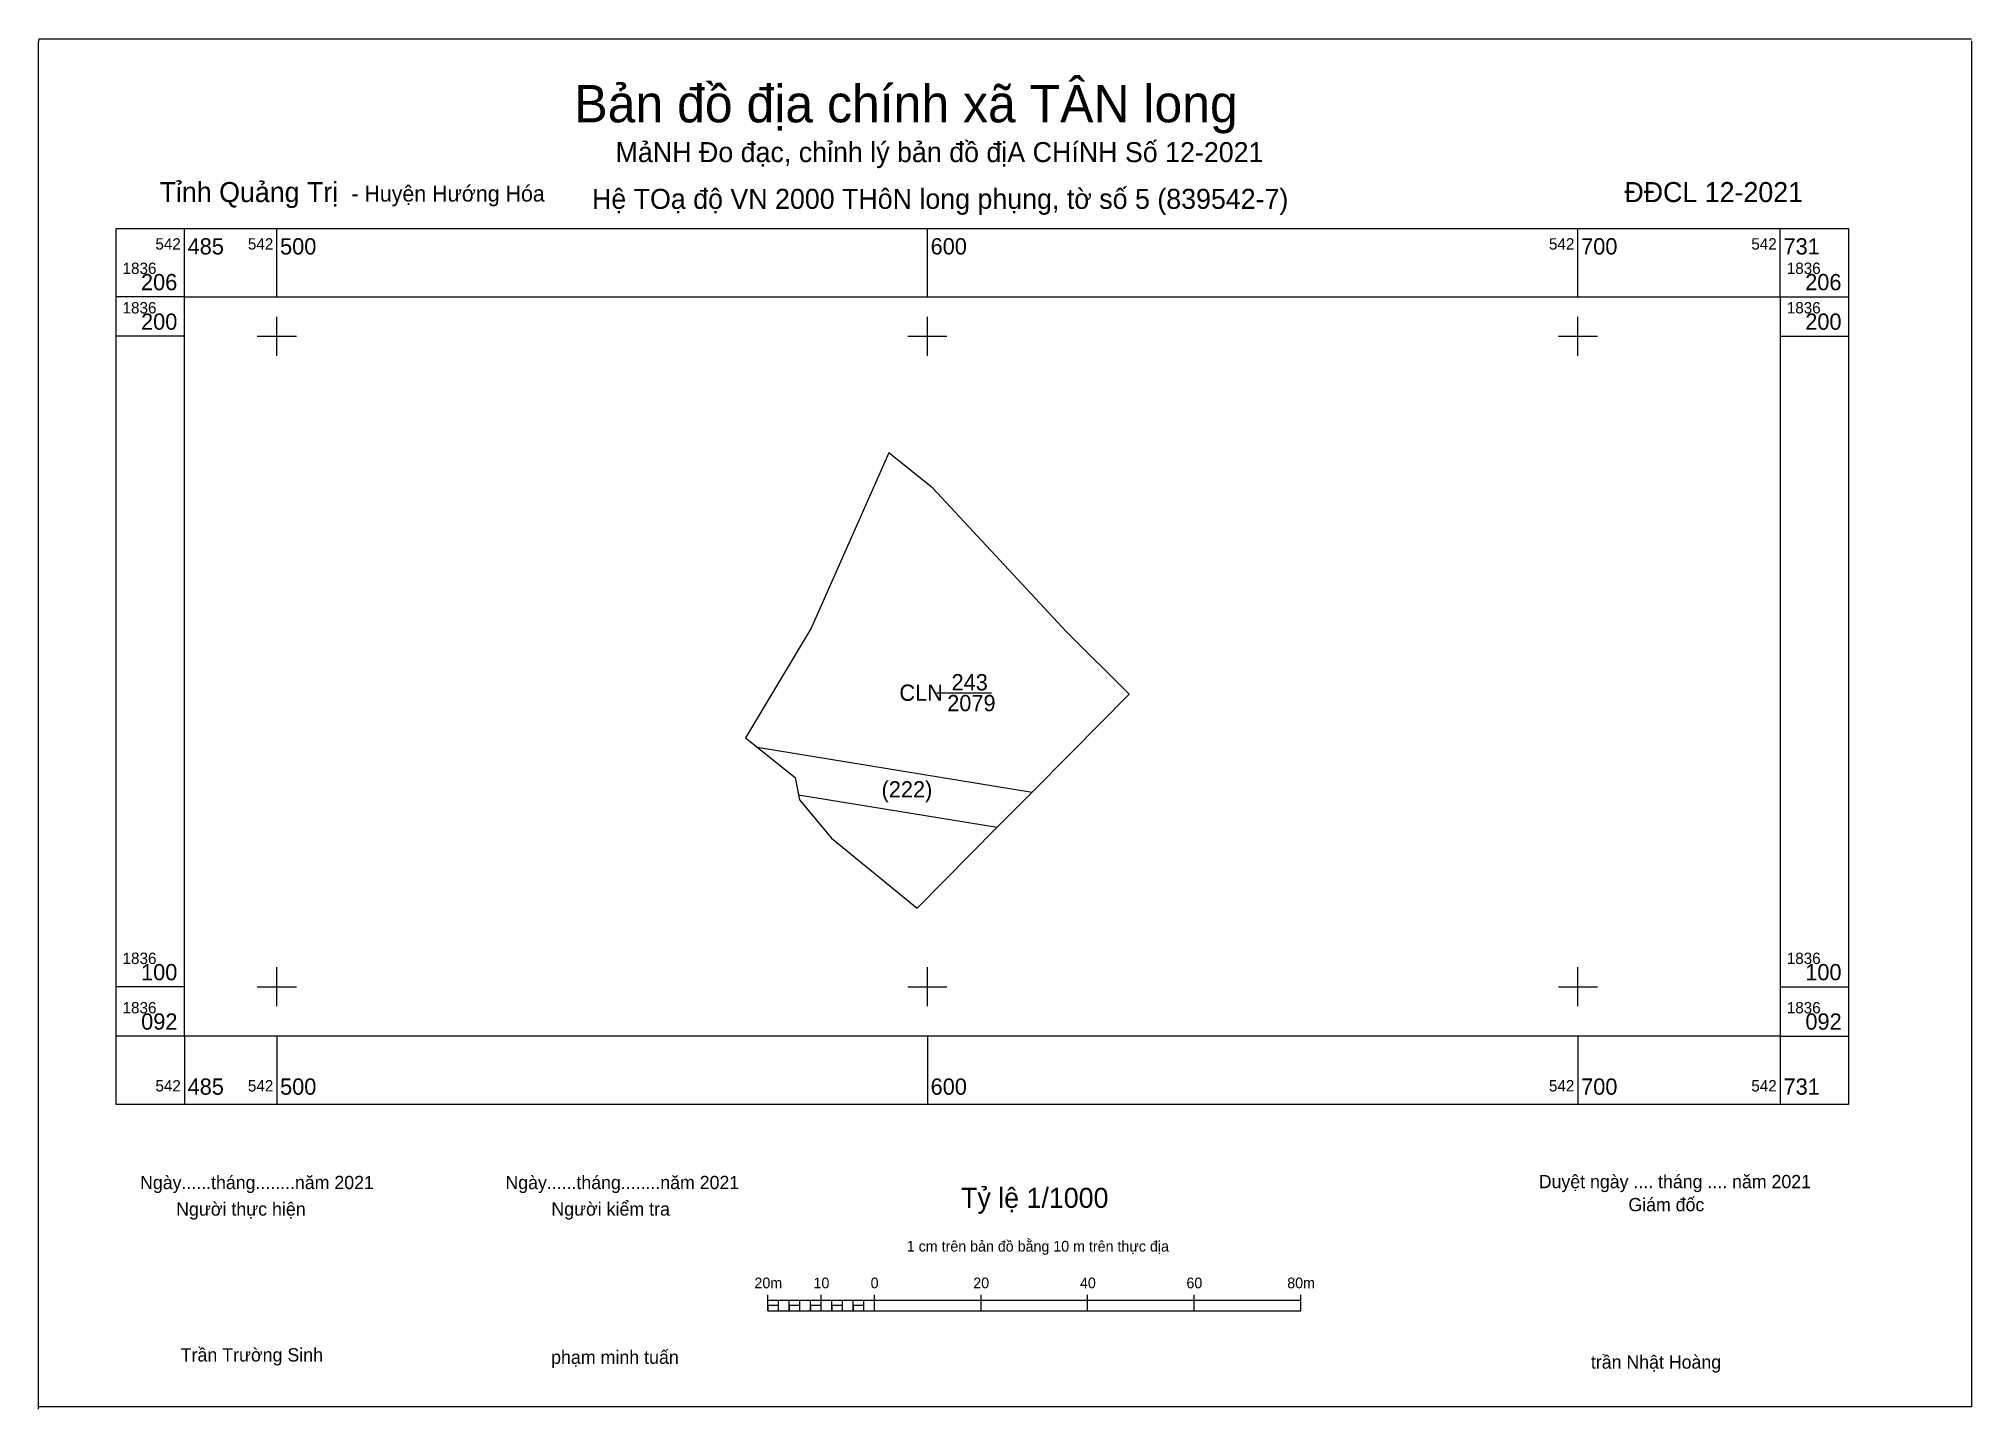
# Model space of a CAD drawing. Extents: x 542463 to 542760, y 1836035 to 1836246.
import ezdxf

# ---------------------------------------------------------------- set-up
doc = ezdxf.new("R2010")
doc.units = 0
for name, color, linetype in [('Level 10', 7, 'Continuous'), ('Level 11', 7, 'Continuous'), ('Level 13', 7, 'Continuous'), ('Level 2', 7, 'Continuous'), ('Level 4', 7, 'Continuous'), ('Level 59', 7, 'Continuous'), ('Level 63', 7, 'Continuous')]:
    doc.layers.add(name, color=color, linetype=linetype)

msp = doc.modelspace()

# ---------------------------------------------------------------- linework, layer by layer
at = {"layer": 'Level 10'}
msp.add_line((542610.75, 1836124.52), (542616.11, 1836129.93), dxfattribs=at)
for points in [[(542616.11, 1836129.93), (542616.11, 1836129.93), (542622, 1836135.86), (542631.02, 1836144.97), (542621.4, 1836154.56), (542600.82, 1836176.65), (542594.07, 1836182.06), (542582.13, 1836155.12), (542572.02, 1836138.28), (542573.86, 1836136.82)], [(542573.86, 1836136.82), (542579.68, 1836132.17), (542580.19, 1836129.5)], [(542580.19, 1836129.5), (542580.33, 1836128.74), (542585.25, 1836122.87), (542598.43, 1836112.08), (542610.75, 1836124.52)]]:
    msp.add_lwpolyline(points, dxfattribs=at)
at = {"layer": 'Level 11'}
for p, q in [((542463.39, 1836245.05), (542463.48, 1836245.74)), ((542463.39, 1836035.05), (542463.39, 1836245.05)), ((542463.48, 1836245.74), (542760.48, 1836245.74)), ((542760.48, 1836245.42), (542760.48, 1836035.42)), ((542760.48, 1836035.42), (542463.48, 1836035.42))]:
    msp.add_line(p, q, dxfattribs=at)
at = {"layer": 'Level 13'}
msp.add_line((542601.44, 1836145.21), (542609.86, 1836145.21), dxfattribs=at)
at = {"layer": 'Level 2'}
for p, q in [((542572.02, 1836138.28), (542579.68, 1836132.17)), ((542579.68, 1836132.17), (542580.33, 1836128.74)), ((542580.33, 1836128.74), (542585.25, 1836122.87)), ((542585.25, 1836122.87), (542598.43, 1836112.08)), ((542575.5, 1836050.19), (542575.5, 1836052.64)), ((542575.5, 1836051.82), (542657.4, 1836051.82)), ((542577.14, 1836050.19), (542577.14, 1836051.82)), ((542578.78, 1836050.19), (542578.78, 1836051.82)), ((542580.42, 1836050.19), (542580.42, 1836051.82)), ((542582.05, 1836050.19), (542582.05, 1836051.82)), ((542583.69, 1836050.19), (542583.69, 1836052.64)), ((542585.33, 1836050.19), (542585.33, 1836051.82)), ((542586.97, 1836050.19), (542586.97, 1836051.82)), ((542588.6, 1836050.19), (542588.6, 1836051.82)), ((542590.24, 1836050.19), (542590.24, 1836051.82)), ((542591.88, 1836050.19), (542591.88, 1836052.64)), ((542608.26, 1836050.19), (542608.26, 1836052.64)), ((542624.64, 1836050.19), (542624.64, 1836052.64)), ((542641.02, 1836050.19), (542641.02, 1836052.64)), ((542657.4, 1836050.19), (542657.4, 1836052.64)), ((542575.5, 1836050.19), (542657.4, 1836050.19))]:
    msp.add_line(p, q, dxfattribs=at)
for points in [[(542575.5, 1836050.19), (542577.14, 1836050.19), (542577.14, 1836051), (542575.5, 1836051)], [(542578.78, 1836050.19), (542580.42, 1836050.19), (542580.42, 1836051), (542578.78, 1836051)], [(542582.05, 1836050.19), (542583.69, 1836050.19), (542583.69, 1836051), (542582.05, 1836051)], [(542585.33, 1836050.19), (542586.97, 1836050.19), (542586.97, 1836051), (542585.33, 1836051)], [(542588.6, 1836050.19), (542590.24, 1836050.19), (542590.24, 1836051), (542588.6, 1836051)]]:
    msp.add_lwpolyline(points, close=True, dxfattribs=at)
at = {"layer": 'Level 59'}
for p, q in [((542573.86, 1836136.82), (542616.11, 1836129.93)), ((542580.19, 1836129.5), (542610.75, 1836124.52))]:
    msp.add_line(p, q, dxfattribs=at)
at = {"layer": 'Level 63'}
for p, q in [((542485.79, 1836206.07), (542485.79, 1836216.57)), ((542500, 1836206.07), (542500, 1836216.57)), ((542600, 1836206.07), (542600, 1836216.57)), ((542700, 1836206.07), (542700, 1836216.57)), ((542731.11, 1836206.07), (542731.11, 1836216.57)), ((542485.79, 1836206.07), (542475.29, 1836206.07)), ((542731.11, 1836206.07), (542741.61, 1836206.07)), ((542500, 1836197), (542500, 1836203)), ((542600, 1836197), (542600, 1836203)), ((542700, 1836197), (542700, 1836203)), ((542485.79, 1836200), (542475.29, 1836200)), ((542497, 1836200), (542503, 1836200)), ((542597, 1836200), (542603, 1836200)), ((542697, 1836200), (542703, 1836200)), ((542731.11, 1836200), (542741.61, 1836200)), ((542500, 1836097), (542500, 1836103)), ((542600, 1836097), (542600, 1836103)), ((542700, 1836097), (542700, 1836103)), ((542485.79, 1836100), (542475.29, 1836100)), ((542497, 1836100), (542503, 1836100)), ((542597, 1836100), (542603, 1836100)), ((542697, 1836100), (542703, 1836100)), ((542731.11, 1836100), (542741.61, 1836100)), ((542485.79, 1836092.41), (542475.29, 1836092.41)), ((542485.79, 1836092.41), (542485.79, 1836081.91)), ((542500, 1836092.41), (542500, 1836081.91)), ((542600, 1836092.41), (542600, 1836081.91)), ((542700, 1836092.41), (542700, 1836081.91)), ((542731.11, 1836092.41), (542731.11, 1836081.91)), ((542731.11, 1836092.41), (542741.61, 1836092.41))]:
    msp.add_line(p, q, dxfattribs=at)
for points in [[(542475.29, 1836216.57), (542741.61, 1836216.57), (542741.61, 1836081.91), (542475.29, 1836081.91), (542475.29, 1836216.57)], [(542485.79, 1836206.07), (542731.11, 1836206.07), (542731.11, 1836092.41), (542485.79, 1836092.41), (542485.79, 1836206.07)]]:
    msp.add_lwpolyline(points, dxfattribs=at)

# ---------------------------------------------------------------- texts
at = {"layer": 'Level 13'}
msp.add_text('243', height=2.5, dxfattribs=at).set_placement((542603.72, 1836145.56))
at = {"layer": 'Level 2'}
for s, height, p in [('Bản đồ địa chính xã TÂN long', 5.74, (542545.74, 1836232.88)), ('MảNH Đo đạc, chỉnh lý bản đồ địA CHíNH Số 12-2021', 3.08, (542552.08, 1836226.76)), ('Tỉnh Quảng Trị ', 3.0782, (542481.98, 1836220.62)), ('- Huyện Hướng Hóa', 2.456, (542511.46, 1836220.7)), ('Hệ TOạ độ VN 2000 THôN long phụng, tờ số 5 (839542-7)', 3.0782, (542548.45, 1836219.58)), ('ĐĐCL 12-2021', 3.08, (542707.14, 1836220.62)), ('CLN', 2.5, (542595.7, 1836143.96)), ('Ngày......tháng........năm 2021', 2.04, (542478.98, 1836068.9)), ('Ngày......tháng........năm 2021', 2.04, (542535.14, 1836068.9)), ('Tỷ lệ 1/1000', 3.0791, (542605.18, 1836066.02)), ('Duyệt ngày .... tháng .... năm 2021', 2.04, (542693.98, 1836069.04)), ('Người thực hiện', 2.0472, (542484.52, 1836064.82)), ('Người kiểm tra', 2.0472, (542542.2, 1836064.82)), ('Giám đốc', 2.04, (542707.76, 1836065.5)), ('1 cm trên bản đồ bằng 10 m trên thực địa', 1.6376, (542596.84, 1836059.3)), ('20m', 1.638, (542573.42, 1836053.66)), ('10', 1.638, (542582.5, 1836053.66)), ('0', 1.64, (542591.28, 1836053.66)), ('20', 1.638, (542607.06, 1836053.66)), ('40', 1.638, (542623.46, 1836053.66)), ('60', 1.638, (542639.82, 1836053.66)), ('80m', 1.638, (542655.32, 1836053.66)), ('Trần Trường Sinh', 2.0472, (542485.22, 1836042.4)), ('phạm minh tuấn', 2.0472, (542542.16, 1836042.04)), ('trần Nhật Hoàng', 2.04, (542702, 1836041.3))]:
    msp.add_text(s, height=height, dxfattribs=at).set_placement(p)
at = {"layer": 'Level 4'}
msp.add_text('2079', height=2.5, dxfattribs=at).set_placement((542603.05, 1836142.36))
at = {"layer": 'Level 59'}
msp.add_text('(222)', height=2.5, dxfattribs=at).set_placement((542592.96, 1836129.1))
at = {"layer": 'Level 63'}
for s, height, p in [('542', 1.75, (542481.34, 1836213.32)), ('485', 2.5, (542486.29, 1836212.57)), ('542', 1.75, (542495.55, 1836213.32)), ('500', 2.5, (542500.5, 1836212.57)), ('600', 2.5, (542600.5, 1836212.57)), ('542', 1.75, (542695.55, 1836213.32)), ('700', 2.5, (542700.5, 1836212.57)), ('542', 1.75, (542726.66, 1836213.32)), ('731', 2.5, (542731.61, 1836212.57)), ('1836', 1.75, (542476.29, 1836209.57)), ('1836', 1.75, (542732.11, 1836209.57)), ('206', 2.5, (542479.12, 1836207.07)), ('206', 2.5, (542734.94, 1836207.07)), ('1836', 1.75, (542476.29, 1836203.5)), ('1836', 1.75, (542732.11, 1836203.5)), ('200', 2.5, (542479.13, 1836201)), ('200', 2.5, (542734.95, 1836201)), ('1836', 1.75, (542476.29, 1836103.5)), ('1836', 1.75, (542732.11, 1836103.5)), ('100', 2.5, (542479.13, 1836101)), ('100', 2.5, (542734.95, 1836101)), ('1836', 1.75, (542476.29, 1836095.91)), ('092', 2.5, (542479.15, 1836093.41)), ('1836', 1.75, (542732.11, 1836095.91)), ('092', 2.5, (542734.97, 1836093.41)), ('542', 1.75, (542481.34, 1836083.91)), ('485', 2.5, (542486.29, 1836083.41)), ('542', 1.75, (542495.55, 1836083.91)), ('500', 2.5, (542500.5, 1836083.41)), ('600', 2.5, (542600.5, 1836083.41)), ('542', 1.75, (542695.55, 1836083.91)), ('700', 2.5, (542700.5, 1836083.41)), ('542', 1.75, (542726.66, 1836083.91)), ('731', 2.5, (542731.61, 1836083.41))]:
    msp.add_text(s, height=height, dxfattribs=at).set_placement(p)

doc.saveas('drawing.dxf')
